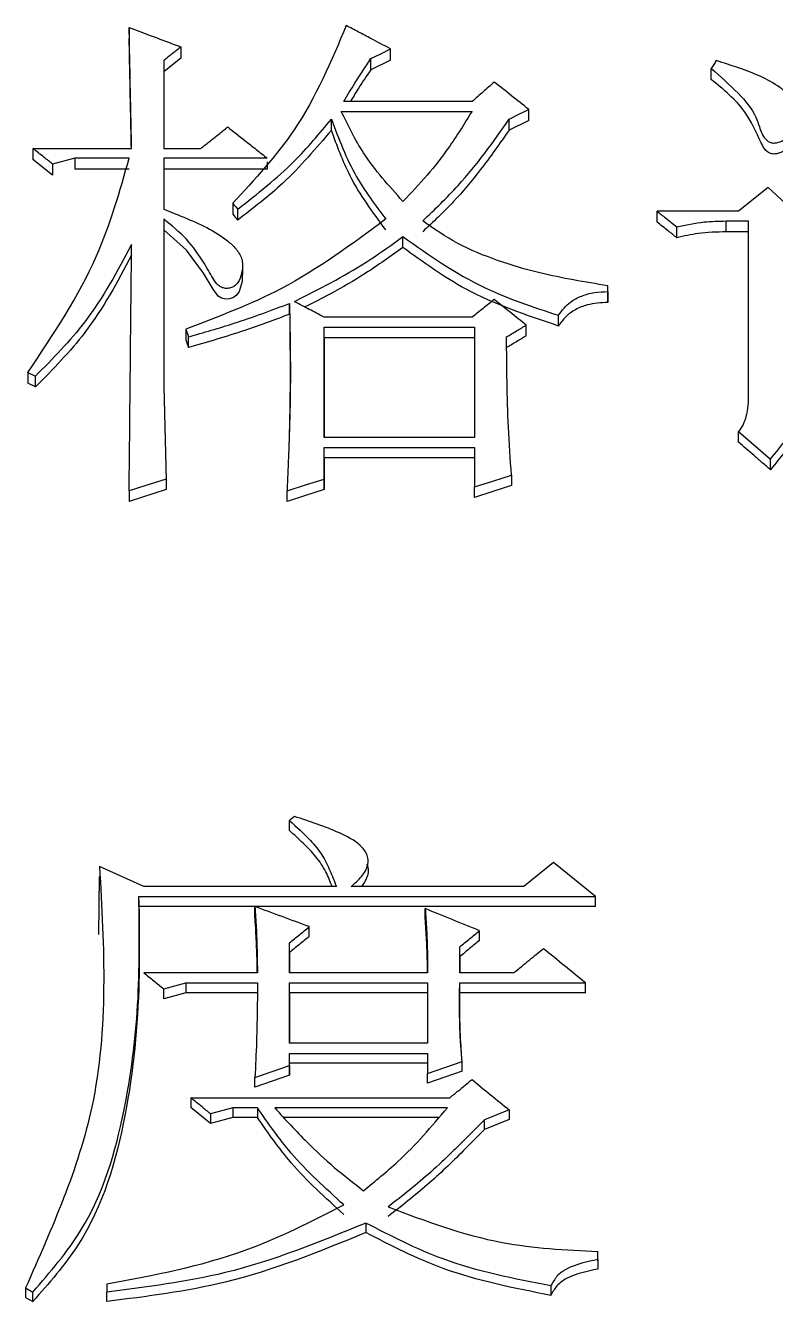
# Model space of a CAD drawing. Header units: millimetres. Extents: x 2136 to 4572, y 748 to 2471.
# Drawn here: x 2817.37 to 2820.66, y 2246.24 to 2251.84 of the extents above; entities that cross this region are included whole.
import ezdxf

# ---------------------------------------------------------------- set-up
doc = ezdxf.new("R2010")
doc.units = ezdxf.units.MM

msp = doc.modelspace()

# ---------------------------------------------------------------- linework, layer by layer
at = {"color": 7, "linetype": 'Continuous', "lineweight": 25}
for p, q in [((2817.8275, 2251.829), (2817.8275, 2251.7802)), ((2818.0546, 2251.7436), (2818.0546, 2251.6949)), ((2818.9741, 2251.6863), (2818.9741, 2251.735)), ((2818.0546, 2251.6949), (2817.9789, 2251.6351)), ((2817.9789, 2251.6837), (2817.9789, 2251.298)), ((2817.9789, 2251.6837), (2817.9789, 2251.6351)), ((2818.8876, 2251.6436), (2818.8876, 2251.6922)), ((2818.9741, 2251.6863), (2818.8876, 2251.6436)), ((2817.9789, 2251.6351), (2817.9789, 2251.298)), ((2820.3804, 2251.6009), (2820.3804, 2251.6495)), ((2819.3311, 2251.5039), (2818.7686, 2251.5039)), ((2818.7578, 2251.461), (2819.3311, 2251.461)), ((2819.5799, 2251.4212), (2819.5799, 2251.4696)), ((2818.7145, 2251.3785), (2818.7145, 2251.4268)), ((2819.4933, 2251.3784), (2819.4933, 2251.4267)), ((2819.5799, 2251.4212), (2819.4933, 2251.3784)), ((2817.4056, 2251.298), (2817.8383, 2251.298)), ((2817.4056, 2251.298), (2817.4056, 2251.2499)), ((2817.9789, 2251.298), (2818.1412, 2251.298)), ((2817.4921, 2251.1813), (2817.4056, 2251.2499)), ((2817.5895, 2251.2551), (2817.4921, 2251.2293)), ((2817.4921, 2251.2293), (2817.4921, 2251.1813)), ((2817.8274, 2251.2551), (2817.5895, 2251.2551)), ((2817.5895, 2251.2551), (2817.5895, 2251.207)), ((2818.4332, 2251.2551), (2817.9789, 2251.2551)), ((2817.9789, 2251.2551), (2817.9789, 2251.0317)), ((2817.9789, 2251.2551), (2817.9789, 2251.207)), ((2818.4332, 2251.2391), (2818.4332, 2251.207)), ((2817.8274, 2251.207), (2817.5895, 2251.207)), ((2817.9789, 2251.207), (2817.9789, 2251.03)), ((2818.4332, 2251.207), (2817.9789, 2251.207)), ((2820.6292, 2251.1262), (2820.4994, 2251.023)), ((2820.7806, 2250.9886), (2820.6292, 2251.1262)), ((2818.2817, 2251.0575), (2818.2817, 2251.0097)), ((2817.9789, 2250.9887), (2817.9789, 2250.941)), ((2817.9789, 2250.9886), (2817.9789, 2250.281)), ((2818.3034, 2250.9839), (2818.3034, 2251.0316)), ((2820.4994, 2251.023), (2820.1424, 2251.023)), ((2820.1424, 2250.9753), (2820.1424, 2251.023)), ((2817.9789, 2250.9409), (2817.9789, 2250.281)), ((2820.2289, 2250.9065), (2820.2289, 2250.9542)), ((2820.4453, 2250.98), (2820.5426, 2250.98)), ((2820.4453, 2250.9323), (2820.4453, 2250.98)), ((2820.5426, 2250.9323), (2820.4453, 2250.9323)), ((2820.5426, 2250.98), (2820.5426, 2250.2118)), ((2818.3254, 2250.7429), (2818.3254, 2250.7906)), ((2819.926, 2250.6698), (2819.926, 2250.6957)), ((2819.926, 2250.6484), (2819.926, 2250.6957)), ((2819.926, 2250.6698), (2819.926, 2250.6225)), ((2818.5306, 2250.5708), (2818.5306, 2250.6181)), ((2819.3311, 2250.5576), (2818.6821, 2250.5576)), ((2819.7097, 2250.5191), (2819.7097, 2250.5663)), ((2818.0763, 2250.5059), (2818.0871, 2250.4712)), ((2818.0763, 2250.5059), (2818.0763, 2250.4588)), ((2818.6821, 2250.5144), (2819.3419, 2250.5144)), ((2818.6821, 2250.0298), (2818.6821, 2250.5144)), ((2818.6821, 2250.4674), (2818.6821, 2250.5144)), ((2819.3419, 2250.5144), (2819.3419, 2250.0298)), ((2819.5691, 2250.476), (2819.5691, 2250.5231)), ((2818.0871, 2250.4242), (2818.0871, 2250.4712)), ((2818.6821, 2250.4674), (2818.6821, 2250.0298)), ((2819.3419, 2250.4674), (2818.6821, 2250.4674)), ((2817.3839, 2250.3157), (2817.4164, 2250.2984)), ((2817.3839, 2250.3157), (2817.3839, 2250.2688)), ((2817.4164, 2250.2515), (2817.3839, 2250.2688)), ((2817.4164, 2250.2515), (2817.4164, 2250.2984)), ((2820.4994, 2250.0558), (2820.64, 2249.9344)), ((2819.3419, 2250.0298), (2818.6821, 2250.0298)), ((2818.6821, 2249.9865), (2819.3419, 2249.9865)), ((2818.6821, 2249.8476), (2818.6821, 2249.9865)), ((2818.6821, 2249.9401), (2818.6821, 2249.9865)), ((2819.3419, 2249.9865), (2819.3419, 2249.8129)), ((2818.6821, 2249.9401), (2818.6821, 2249.8014)), ((2819.3419, 2249.9401), (2818.6821, 2249.9401)), ((2820.64, 2249.8881), (2820.64, 2249.9344)), ((2817.9898, 2249.8476), (2817.9898, 2249.8014)), ((2818.6821, 2249.8014), (2818.6821, 2249.8476)), ((2819.3419, 2249.7667), (2819.3419, 2249.8129)), ((2819.5042, 2249.865), (2819.5042, 2249.8187)), ((2817.9898, 2249.8014), (2817.8275, 2249.7494)), ((2817.8275, 2249.7955), (2817.8275, 2249.7494)), ((2818.5198, 2249.7494), (2818.5198, 2249.7955)), ((2818.5523, 2248.367), (2818.5306, 2248.3494)), ((2818.5306, 2248.3051), (2818.5306, 2248.3494)), ((2818.8695, 2248.2012), (2818.8695, 2248.2016)), ((2817.8924, 2248.0594), (2817.6977, 2248.1474)), ((2819.6881, 2248.1649), (2819.5583, 2248.0594)), ((2819.872, 2248.0154), (2819.6881, 2248.1649)), ((2817.6952, 2247.8486), (2817.6977, 2248.1033)), ((2818.7362, 2248.0594), (2817.8924, 2248.0594)), ((2819.5583, 2248.0594), (2818.8011, 2248.0594)), ((2817.8707, 2248.0154), (2819.872, 2248.0154)), ((2817.8707, 2247.9716), (2817.8707, 2248.0154)), ((2819.872, 2247.9716), (2817.8707, 2247.9716)), ((2818.3792, 2247.9276), (2818.3792, 2247.9714)), ((2819.1256, 2247.9188), (2819.1256, 2247.9626)), ((2819.872, 2247.9716), (2819.872, 2248.0154)), ((2817.8725, 2247.8138), (2817.8725, 2247.8578)), ((2818.6172, 2247.8397), (2818.6172, 2247.8834)), ((2819.3636, 2247.8221), (2819.3636, 2247.8657)), ((2818.5306, 2247.6806), (2818.5306, 2247.8129)), ((2818.5306, 2247.7693), (2818.5306, 2247.8129)), ((2819.277, 2247.6806), (2819.277, 2247.7953)), ((2819.277, 2247.7517), (2819.277, 2247.7953)), ((2818.5306, 2247.7693), (2818.5306, 2247.6806)), ((2819.277, 2247.7517), (2819.277, 2247.6806)), ((2818.39, 2247.6806), (2817.8924, 2247.6806)), ((2818.0763, 2247.6365), (2818.39, 2247.6365)), ((2818.0763, 2247.6365), (2818.0763, 2247.5932)), ((2819.1364, 2247.6806), (2818.5306, 2247.6806)), ((2818.5306, 2247.6365), (2819.1364, 2247.6365)), ((2818.5306, 2247.3716), (2818.5306, 2247.6365)), ((2818.5306, 2247.5932), (2818.5306, 2247.6365)), ((2819.1364, 2247.6365), (2819.1364, 2247.3716)), ((2819.515, 2247.6806), (2819.277, 2247.6806)), ((2819.277, 2247.6365), (2819.8287, 2247.6365)), ((2817.979, 2247.5667), (2817.979, 2247.61)), ((2818.0763, 2247.5932), (2817.979, 2247.5667)), ((2818.39, 2247.5932), (2818.0763, 2247.5932)), ((2818.5306, 2247.5932), (2818.5306, 2247.3716)), ((2819.1364, 2247.5932), (2818.5306, 2247.5932)), ((2819.8287, 2247.5932), (2819.2771, 2247.5932)), ((2819.1364, 2247.3716), (2818.5306, 2247.3716)), ((2818.5306, 2247.3274), (2819.1364, 2247.3274)), ((2818.5306, 2247.2743), (2818.5306, 2247.3274)), ((2818.5306, 2247.2844), (2818.5306, 2247.3274)), ((2819.1364, 2247.3274), (2819.1364, 2247.2389)), ((2819.2879, 2247.2491), (2819.2879, 2247.292)), ((2818.5306, 2247.2314), (2818.5306, 2247.2844)), ((2819.1364, 2247.2844), (2818.5306, 2247.2844)), ((2818.5306, 2247.2743), (2818.5306, 2247.2314)), ((2819.1364, 2247.1961), (2819.1364, 2247.2389)), ((2818.3792, 2247.1784), (2818.3792, 2247.2212)), ((2818.098, 2247.1327), (2819.2338, 2247.1327)), ((2818.098, 2247.1327), (2818.098, 2247.09)), ((2818.1845, 2247.0193), (2818.098, 2247.09)), ((2818.2819, 2247.0884), (2818.1845, 2247.0619)), ((2818.3901, 2247.0884), (2818.2819, 2247.0884)), ((2818.2819, 2247.0884), (2818.2819, 2247.0458)), ((2818.3901, 2247.0884), (2818.3901, 2247.0458)), ((2819.223, 2247.0884), (2818.4657, 2247.0884)), ((2819.4934, 2247.0796), (2819.3852, 2247.0353)), ((2819.4934, 2247.0796), (2819.4934, 2247.037)), ((2818.1845, 2247.0619), (2818.1845, 2247.0193)), ((2818.2819, 2247.0458), (2818.1845, 2247.0193)), ((2818.3901, 2247.0458), (2818.2819, 2247.0458)), ((2819.1863, 2247.0458), (2818.5059, 2247.0458)), ((2819.4934, 2247.037), (2819.3852, 2246.9927)), ((2819.3852, 2246.9927), (2819.3852, 2247.0353)), ((2818.866, 2246.5828), (2818.866, 2246.5408)), ((2819.8828, 2246.4227), (2819.8828, 2246.4583)), ((2819.8828, 2246.4165), (2819.8828, 2246.4583)), ((2819.8828, 2246.4227), (2819.8828, 2246.3809)), ((2817.3732, 2246.2981), (2817.4057, 2246.2803)), ((2817.3732, 2246.2981), (2817.3732, 2246.2565)), ((2817.7302, 2246.316), (2817.7302, 2246.2803)), ((2819.6773, 2246.307), (2819.6773, 2246.2654)), ((2817.3732, 2246.2565), (2817.4057, 2246.2387)), ((2817.4057, 2246.2387), (2817.4057, 2246.2803)), ((2817.7302, 2246.2388), (2817.7302, 2246.2803))]:
    msp.add_line(p, q, dxfattribs=at)
at = {"color": 7, "linetype": 'Continuous', "lineweight": 25, "flags": 128}
for points in [[(2818.8876, 2251.6922), (2818.9308, 2251.7136), (2818.9741, 2251.735)], [(2819.4933, 2251.4267), (2819.5366, 2251.4481), (2819.5799, 2251.4696)], [(2818.2817, 2251.0575), (2818.2872, 2251.051), (2818.2953, 2251.0413), (2818.3034, 2251.0316)], [(2818.2818, 2251.0097), (2818.2873, 2251.0032), (2818.2928, 2250.9966), (2818.3034, 2250.9839)], [(2818.3235, 2250.7429), (2818.3229, 2250.7142), (2818.3094, 2250.6712), (2818.2983, 2250.6549), (2818.2848, 2250.644), (2818.2678, 2250.6379), (2818.2498, 2250.637), (2818.2319, 2250.6417), (2818.2185, 2250.6507), (2818.196, 2250.6803), (2818.1533, 2250.7512), (2818.0783, 2250.852), (2817.979, 2250.941), (2817.979, 2250.941)], [(2819.0282, 2250.8636), (2819.0282, 2250.8761), (2819.0282, 2250.8886), (2819.0282, 2250.9112)], [(2820.4994, 2250.0093), (2820.4994, 2250.0211), (2820.4994, 2250.0328), (2820.4994, 2250.0558)], [(2817.9898, 2249.8476), (2817.9427, 2249.8325), (2817.8957, 2249.8174), (2817.8275, 2249.7955)], [(2818.5198, 2249.7955), (2818.6009, 2249.8216), (2818.6821, 2249.8476)], [(2819.3419, 2249.8129), (2819.423, 2249.8389), (2819.5042, 2249.865)], [(2819.5042, 2249.8187), (2819.423, 2249.7927), (2819.3419, 2249.7667)], [(2818.6821, 2249.8014), (2818.6009, 2249.7754), (2818.5198, 2249.7494)], [(2817.979, 2247.61), (2818.0276, 2247.6233), (2818.0763, 2247.6365)], [(2819.8287, 2247.5932), (2819.8287, 2247.6148), (2819.8287, 2247.6365)], [(2819.1364, 2247.2389), (2819.2121, 2247.2655), (2819.2879, 2247.292)], [(2818.3792, 2247.2212), (2818.4549, 2247.2478), (2818.5306, 2247.2743)], [(2819.2879, 2247.2491), (2819.2121, 2247.2226), (2819.1364, 2247.1961)], [(2818.5306, 2247.2314), (2818.4549, 2247.2049), (2818.3792, 2247.1784)]]:
    msp.add_lwpolyline(points, dxfattribs=at)
at = {"color": 7, "linetype": 'Continuous', "lineweight": 25}
for points, knots in [([(2817.8383, 2251.298), (2817.837, 2251.3628), (2817.8345, 2251.4838), (2817.8309, 2251.6608), (2817.8286, 2251.773), (2817.8275, 2251.829)], [0, 0, 0, 0, 0.365313, 0.682655, 1, 1, 1, 1]), ([(2817.8275, 2251.829), (2817.8584, 2251.8174), (2817.9117, 2251.7974), (2817.9874, 2251.7689), (2818.0322, 2251.752), (2818.0546, 2251.7436)], [0, 0, 0, 0, 0.4083, 0.70415, 1, 1, 1, 1]), ([(2818.7794, 2251.8376), (2818.7134, 2251.6802), (2818.5947, 2251.3971), (2818.378, 2251.162), (2818.2817, 2251.0575)], [0, 0, 0, 0, 0.555743, 1, 1, 1, 1]), ([(2818.9741, 2251.735), (2818.9453, 2251.7502), (2818.8984, 2251.7749), (2818.8335, 2251.8091), (2818.7974, 2251.8281), (2818.7794, 2251.8376)], [0, 0, 0, 0, 0.4440621, 0.722031, 1, 1, 1, 1]), ([(2817.8373, 2251.298), (2817.8363, 2251.3468), (2817.8342, 2251.4516), (2817.8309, 2251.6124), (2817.8286, 2251.7243), (2817.8275, 2251.7802)], [0, 0, 0, 0, 0.302613, 0.651305, 1, 1, 1, 1]), ([(2818.0546, 2251.7436), (2818.042, 2251.7336), (2818.0168, 2251.7136), (2817.9915, 2251.6937), (2817.9789, 2251.6837)], [0, 0, 0, 0, 0.500001, 1, 1, 1, 1]), ([(2818.7686, 2251.5039), (2818.7845, 2251.531), (2818.8112, 2251.5765), (2818.8518, 2251.6389), (2818.8756, 2251.6745), (2818.8876, 2251.6922)], [0, 0, 0, 0, 0.425102, 0.712508, 1, 1, 1, 1]), ([(2820.3804, 2251.6495), (2820.4202, 2251.614), (2820.4932, 2251.5489), (2820.5731, 2251.458), (2820.5916, 2251.3879), (2820.6068, 2251.3529), (2820.6213, 2251.3349), (2820.6362, 2251.3249), (2820.6516, 2251.3211), (2820.6726, 2251.3234), (2820.7016, 2251.3351), (2820.7336, 2251.3588), (2820.7567, 2251.3943), (2820.7694, 2251.4308), (2820.7646, 2251.471), (2820.7369, 2251.5185), (2820.6557, 2251.5931), (2820.5318, 2251.6425), (2820.4347, 2251.6733), (2820.402, 2251.6837)], [0, 0, 0, 0, 0.149443, 0.274042, 0.333076, 0.362754, 0.385188, 0.398021, 0.410985, 0.42602, 0.45239, 0.493257, 0.533496, 0.57286, 0.60517, 0.651682, 0.729284, 0.908686, 1, 1, 1, 1]), ([(2820.402, 2251.6837), (2820.3984, 2251.678), (2820.3912, 2251.6666), (2820.384, 2251.6552), (2820.3804, 2251.6495)], [0, 0, 0, 0, 0.5, 1, 1, 1, 1]), ([(2818.8876, 2251.6436), (2818.8697, 2251.6174), (2818.8398, 2251.5735), (2818.8109, 2251.5264), (2818.7987, 2251.506), (2818.7974, 2251.5039)], [0, 0, 0, 0, 0.570111, 0.95488, 1, 1, 1, 1]), ([(2819.4284, 2251.5895), (2819.4122, 2251.5752), (2819.3798, 2251.5467), (2819.3473, 2251.5181), (2819.3311, 2251.5039)], [0, 0, 0, 0, 0.499999, 1, 1, 1, 1]), ([(2819.5799, 2251.4696), (2819.5546, 2251.4896), (2819.5042, 2251.5296), (2819.4537, 2251.5695), (2819.4284, 2251.5895)], [0, 0, 0, 0, 0.499999, 1, 1, 1, 1]), ([(2820.7645, 2251.4118), (2820.7659, 2251.4012), (2820.7691, 2251.3764), (2820.7527, 2251.3379), (2820.7244, 2251.3012), (2820.6904, 2251.2811), (2820.6631, 2251.2737), (2820.6454, 2251.2734), (2820.6289, 2251.2806), (2820.6116, 2251.2969), (2820.5811, 2251.3595), (2820.5302, 2251.478), (2820.434, 2251.5569), (2820.3804, 2251.6009)], [0, 0, 0, 0, 0.052453, 0.123771, 0.19881, 0.271367, 0.297266, 0.323434, 0.346422, 0.375988, 0.432132, 0.683487, 1, 1, 1, 1]), ([(2819.0282, 2251.0661), (2818.9664, 2251.1347), (2818.8566, 2251.2564), (2818.7878, 2251.3988), (2818.7578, 2251.461)], [0, 0, 0, 0, 0.563444, 1, 1, 1, 1]), ([(2819.3311, 2251.461), (2819.2978, 2251.4072), (2819.2379, 2251.3106), (2819.1358, 2251.1787), (2819.0642, 2251.1037), (2819.0282, 2251.0661)], [0, 0, 0, 0, 0.385333, 0.691671, 1, 1, 1, 1]), ([(2818.1412, 2251.298), (2818.1537, 2251.3079), (2818.1797, 2251.3286), (2818.2194, 2251.3601), (2818.2466, 2251.3816), (2818.2602, 2251.3924)], [0, 0, 0, 0, 0.314654, 0.657326, 1, 1, 1, 1]), ([(2818.2602, 2251.3924), (2818.2851, 2251.3726), (2818.3265, 2251.3398), (2818.3842, 2251.2941), (2818.4169, 2251.2681), (2818.4332, 2251.2551)], [0, 0, 0, 0, 0.432645, 0.716322, 1, 1, 1, 1]), ([(2818.3034, 2251.0316), (2818.3895, 2251.099), (2818.5421, 2251.2185), (2818.6621, 2251.3634), (2818.7145, 2251.4267)], [0, 0, 0, 0, 0.56336, 1, 1, 1, 1]), ([(2818.7145, 2251.3784), (2818.6469, 2251.2983), (2818.5253, 2251.1544), (2818.3716, 2251.0363), (2818.3034, 2250.9839)], [0, 0, 0, 0, 0.55642, 1, 1, 1, 1]), ([(2818.7145, 2251.4267), (2818.7468, 2251.3404), (2818.8047, 2251.1854), (2818.9071, 2251.0491), (2818.9525, 2250.9887)], [0, 0, 0, 0, 0.556662, 1, 1, 1, 1]), ([(2818.9525, 2250.941), (2818.8957, 2251.0183), (2818.7949, 2251.1555), (2818.739, 2251.3106), (2818.7145, 2251.3784)], [0, 0, 0, 0, 0.56299, 1, 1, 1, 1]), ([(2819.1148, 2250.9801), (2819.1679, 2251.031), (2819.2659, 2251.125), (2819.3893, 2251.2767), (2819.4586, 2251.3766), (2819.4933, 2251.4267)], [0, 0, 0, 0, 0.370244, 0.684379, 1, 1, 1, 1]), ([(2819.4933, 2251.3784), (2819.4523, 2251.3199), (2819.3766, 2251.2117), (2819.2513, 2251.0613), (2819.1604, 2250.9755), (2819.1148, 2250.9324)], [0, 0, 0, 0, 0.37028, 0.6840012, 1, 1, 1, 1]), ([(2817.4921, 2251.2293), (2817.4798, 2251.2391), (2817.4592, 2251.2555), (2817.4303, 2251.2784), (2817.4139, 2251.2915), (2817.4056, 2251.298)], [0, 0, 0, 0, 0.428361, 0.714181, 1, 1, 1, 1]), ([(2817.3839, 2250.3157), (2817.4953, 2250.4824), (2817.6933, 2250.7786), (2817.7866, 2251.1101), (2817.8274, 2251.2551)], [0, 0, 0, 0, 0.562636, 1, 1, 1, 1]), ([(2817.9789, 2251.0317), (2818.0126, 2251.0183), (2818.114, 2250.9781), (2818.2319, 2250.9232), (2818.3049, 2250.8494), (2818.3277, 2250.8062), (2818.3241, 2250.7604), (2818.3147, 2250.7258), (2818.2998, 2250.7024), (2818.2853, 2250.6905), (2818.268, 2250.6844), (2818.2495, 2250.6834), (2818.2319, 2250.6879), (2818.2117, 2250.702), (2818.1876, 2250.7409), (2818.1476, 2250.8108), (2818.0821, 2250.9042), (2818.0137, 2250.9602), (2817.979, 2250.9887)], [0, 0, 0, 0, 0.104454, 0.314535, 0.36541, 0.416687, 0.46169, 0.509284, 0.529555, 0.546771, 0.564035, 0.580952, 0.598427, 0.614259, 0.652193, 0.737824, 0.866635, 1, 1, 1, 1]), ([(2818.9525, 2250.9887), (2818.8048, 2250.8786), (2818.5387, 2250.6803), (2818.2186, 2250.5596), (2818.0763, 2250.5059)], [0, 0, 0, 0, 0.555385, 1, 1, 1, 1]), ([(2820.1424, 2251.023), (2820.1547, 2251.0132), (2820.1753, 2250.9968), (2820.2042, 2250.9739), (2820.2207, 2250.9608), (2820.2289, 2250.9542)], [0, 0, 0, 0, 0.42835, 0.71417, 1, 1, 1, 1]), ([(2819.926, 2250.6957), (2819.8262, 2250.7121), (2819.6621, 2250.7389), (2819.4427, 2250.804), (2819.2657, 2250.8753), (2819.1648, 2250.9454), (2819.1148, 2250.9801)], [0, 0, 0, 0, 0.3440816, 0.5653831, 0.7845838, 1, 1, 1, 1]), ([(2820.2289, 2250.9065), (2820.2164, 2250.9165), (2820.1958, 2250.9329), (2820.1669, 2250.9558), (2820.1506, 2250.9688), (2820.1424, 2250.9753)], [0, 0, 0, 0, 0.4328885, 0.7164434, 1, 1, 1, 1]), ([(2820.2289, 2250.9542), (2820.2687, 2250.9628), (2820.3398, 2250.9781), (2820.413, 2250.9794), (2820.4453, 2250.98)], [0, 0, 0, 0, 0.558839, 1, 1, 1, 1]), ([(2820.4453, 2250.9323), (2820.4042, 2250.9313), (2820.331, 2250.9295), (2820.26, 2250.9135), (2820.2289, 2250.9065)], [0, 0, 0, 0, 0.561089, 1, 1, 1, 1]), ([(2817.8382, 2250.8767), (2817.7762, 2250.7603), (2817.6647, 2250.5509), (2817.4927, 2250.376), (2817.4164, 2250.2984)], [0, 0, 0, 0, 0.556097, 1, 1, 1, 1]), ([(2817.8275, 2249.7955), (2817.8282, 2249.8637), (2817.8303, 2250.0786), (2817.8338, 2250.4394), (2817.8368, 2250.7309), (2817.8383, 2250.8767)], [0, 0, 0, 0, 0.188404, 0.594194, 1, 1, 1, 1]), ([(2818.5522, 2250.6267), (2818.6133, 2250.6572), (2818.7272, 2250.7142), (2818.8864, 2250.8093), (2818.9809, 2250.8771), (2819.0282, 2250.9112)], [0, 0, 0, 0, 0.365229, 0.681783, 1, 1, 1, 1]), ([(2819.0282, 2250.9112), (2819.1432, 2250.83), (2819.3503, 2250.6836), (2819.599, 2250.6024), (2819.7097, 2250.5663)], [0, 0, 0, 0, 0.554843, 1, 1, 1, 1]), ([(2817.8382, 2250.8292), (2817.7762, 2250.7129), (2817.6647, 2250.5037), (2817.4927, 2250.3291), (2817.4164, 2250.2515)], [0, 0, 0, 0, 0.556042, 1, 1, 1, 1]), ([(2819.0282, 2250.8636), (2818.9738, 2250.8246), (2818.8721, 2250.7519), (2818.7261, 2250.6672), (2818.6354, 2250.6216), (2818.5975, 2250.6026)], [0, 0, 0, 0, 0.401974, 0.750243, 1, 1, 1, 1]), ([(2819.7097, 2250.5191), (2819.5695, 2250.5664), (2819.3212, 2250.6499), (2819.1171, 2250.7988), (2819.0282, 2250.8636)], [0, 0, 0, 0, 0.564881, 1, 1, 1, 1]), ([(2819.7097, 2250.5663), (2819.7259, 2250.5872), (2819.753, 2250.6221), (2819.8114, 2250.6527), (2819.8674, 2250.6678), (2819.9064, 2250.6692), (2819.926, 2250.6698)], [0, 0, 0, 0, 0.328373, 0.548346, 0.773134, 1, 1, 1, 1]), ([(2818.0871, 2250.4712), (2818.1543, 2250.4905), (2818.263, 2250.5217), (2818.4102, 2250.5725), (2818.4905, 2250.6029), (2818.5306, 2250.6181)], [0, 0, 0, 0, 0.447142, 0.723428, 1, 1, 1, 1]), ([(2818.5306, 2250.6181), (2818.5307, 2250.6143), (2818.5308, 2250.6087), (2818.5309, 2250.6012), (2818.531, 2250.5956), (2818.5311, 2250.59), (2818.5313, 2250.5844), (2818.5314, 2250.5769), (2818.5315, 2250.5695), (2818.5317, 2250.562), (2818.5318, 2250.5564), (2818.5319, 2250.5508), (2818.532, 2250.5451), (2818.5321, 2250.5377), (2818.5322, 2250.5302), (2818.5324, 2250.5227), (2818.5325, 2250.5171), (2818.5326, 2250.5115), (2818.5327, 2250.5059), (2818.5328, 2250.5003), (2818.5328, 2250.4946), (2818.533, 2250.4872), (2818.5331, 2250.4797), (2818.5332, 2250.4722), (2818.5333, 2250.4647), (2818.5334, 2250.4553), (2818.5336, 2250.4441), (2818.5337, 2250.4329), (2818.5338, 2250.4217), (2818.534, 2250.4067), (2818.5341, 2250.3917), (2818.5343, 2250.3767), (2818.5343, 2250.3655), (2818.5344, 2250.3542), (2818.5344, 2250.343), (2818.5345, 2250.3318), (2818.5345, 2250.3168), (2818.5345, 2250.3018), (2818.5344, 2250.2868), (2818.5344, 2250.2756), (2818.5343, 2250.2643), (2818.5342, 2250.2531), (2818.5341, 2250.2418), (2818.5339, 2250.2268), (2818.5337, 2250.2118), (2818.5335, 2250.1968), (2818.5333, 2250.1856), (2818.5331, 2250.1743), (2818.5329, 2250.1631), (2818.5326, 2250.1518), (2818.5323, 2250.1368), (2818.5319, 2250.1218), (2818.5315, 2250.1068), (2818.5312, 2250.0955), (2818.5309, 2250.0843), (2818.5305, 2250.073), (2818.5302, 2250.0617), (2818.5297, 2250.0467), (2818.5292, 2250.0317), (2818.5287, 2250.0167), (2818.5283, 2250.0054), (2818.5279, 2249.9942), (2818.5275, 2249.9829), (2818.5271, 2249.9716), (2818.5266, 2249.9604), (2818.526, 2249.9454), (2818.5255, 2249.9303), (2818.5248, 2249.9153), (2818.5244, 2249.904), (2818.5239, 2249.8928), (2818.5235, 2249.8815), (2818.5228, 2249.8665), (2818.5222, 2249.8514), (2818.5216, 2249.8364), (2818.5211, 2249.8251), (2818.5205, 2249.8115), (2818.5201, 2249.8016), (2818.5198, 2249.7955)], [0, 0, 0, 0, 0.0136751, 0.0205126, 0.0273502, 0.0341877, 0.0410253, 0.0478628, 0.0615379, 0.0683754, 0.075213, 0.0820505, 0.0888881, 0.0957256, 0.1094007, 0.1162382, 0.1230758, 0.1299133, 0.1367509, 0.1435884, 0.150426, 0.1572635, 0.1709386, 0.1777761, 0.1846137, 0.1982888, 0.2119638, 0.2256389, 0.239314, 0.2529891, 0.2803393, 0.2940144, 0.3076894, 0.3213645, 0.3350396, 0.3487147, 0.3623898, 0.38974, 0.4034151, 0.4170902, 0.4307653, 0.4444403, 0.4581154, 0.4717905, 0.4991407, 0.5128158, 0.5264909, 0.540166, 0.5538411, 0.5675162, 0.5811912, 0.6085414, 0.6222165, 0.6358916, 0.6495667, 0.6632418, 0.6769169, 0.6905919, 0.7179421, 0.7316172, 0.7452923, 0.7589674, 0.7726425, 0.7863176, 0.7999926, 0.8136677, 0.8410179, 0.854693, 0.8683681, 0.8820432, 0.8957182, 0.9093933, 0.9367435, 0.9504186, 0.9640937, 0.9777687, 1, 1, 1, 1]), ([(2818.6821, 2250.5576), (2818.6604, 2250.5691), (2818.6172, 2250.5922), (2818.5739, 2250.6152), (2818.5522, 2250.6267)], [0, 0, 0, 0, 0.499999, 1, 1, 1, 1]), ([(2819.4284, 2250.6353), (2819.4122, 2250.6224), (2819.3798, 2250.5965), (2819.3473, 2250.5706), (2819.3311, 2250.5576)], [0, 0, 0, 0, 0.499998, 1, 1, 1, 1]), ([(2819.5691, 2250.5231), (2819.5456, 2250.5418), (2819.4988, 2250.5792), (2819.4519, 2250.6166), (2819.4284, 2250.6353)], [0, 0, 0, 0, 0.499999, 1, 1, 1, 1]), ([(2819.926, 2250.6225), (2819.8957, 2250.6208), (2819.8461, 2250.6179), (2819.7833, 2250.5926), (2819.7394, 2250.5605), (2819.7195, 2250.5328), (2819.7097, 2250.5191)], [0, 0, 0, 0, 0.348919, 0.571355, 0.788309, 1, 1, 1, 1]), ([(2819.926, 2250.6225), (2819.926, 2250.6255), (2819.926, 2250.6303), (2819.926, 2250.637), (2819.926, 2250.6427), (2819.926, 2250.6465), (2819.926, 2250.6484)], [0, 0, 0, 0, 0.34, 0.56, 0.78, 1, 1, 1, 1]), ([(2818.5306, 2250.5708), (2818.4657, 2250.5462), (2818.3607, 2250.5063), (2818.2114, 2250.4605), (2818.1286, 2250.4363), (2818.0871, 2250.4242)], [0, 0, 0, 0, 0.447314, 0.723589, 1, 1, 1, 1]), ([(2818.5314, 2250.5267), (2818.5315, 2250.52), (2818.5324, 2250.4633), (2818.5341, 2250.289), (2818.5318, 2250.1357), (2818.5296, 2250.0513), (2818.5284, 2250.0106), (2818.5276, 2249.987), (2818.5274, 2249.9812), (2818.5273, 2249.9782)], [0, 0, 0, 0, 0.058237, 0.493643, 0.756064, 0.862488, 0.925116, 0.960703, 1, 1, 1, 1]), ([(2819.4825, 2250.4713), (2819.497, 2250.4799), (2819.5258, 2250.4972), (2819.5547, 2250.5144), (2819.5691, 2250.5231)], [0, 0, 0, 0, 0.499999, 1, 1, 1, 1]), ([(2819.5691, 2250.476), (2819.5547, 2250.4674), (2819.5258, 2250.4501), (2819.497, 2250.4328), (2819.4825, 2250.4242)], [0, 0, 0, 0, 0.499998, 1, 1, 1, 1]), ([(2819.5042, 2249.865), (2819.4991, 2249.9352), (2819.4893, 2250.0714), (2819.484, 2250.2736), (2819.483, 2250.4054), (2819.4825, 2250.4713)], [0, 0, 0, 0, 0.347124, 0.673492, 1, 1, 1, 1]), ([(2820.64, 2249.9344), (2820.664, 2249.965), (2820.7391, 2250.0604), (2820.8872, 2250.2056), (2821.0036, 2250.3251), (2821.0619, 2250.3848)], [0, 0, 0, 0, 0.190523, 0.595111, 1, 1, 1, 1]), ([(2821.0619, 2250.3379), (2821.0062, 2250.2823), (2820.9279, 2250.2042), (2820.8395, 2250.1139), (2820.8035, 2250.0767), (2820.787, 2250.0595), (2820.7788, 2250.0509), (2820.7679, 2250.0393), (2820.757, 2250.0277), (2820.7382, 2250.0072), (2820.6989, 2249.9625), (2820.6645, 2249.9191), (2820.64, 2249.8881)], [0, 0, 0, 0, 0.381229, 0.535671, 0.612893, 0.632198, 0.651503, 0.670808, 0.709419, 0.728724, 0.805952, 1, 1, 1, 1]), ([(2817.9789, 2250.281), (2817.979, 2250.278), (2817.9792, 2250.272), (2817.9794, 2250.263), (2817.9796, 2250.2555), (2817.9798, 2250.248), (2817.9799, 2250.242), (2817.9801, 2250.236), (2817.9802, 2250.23), (2817.9804, 2250.2225), (2817.9806, 2250.215), (2817.9808, 2250.2075), (2817.9809, 2250.2015), (2817.9811, 2250.194), (2817.9813, 2250.1865), (2817.9815, 2250.1775), (2817.9818, 2250.1684), (2817.9819, 2250.1609), (2817.9821, 2250.1534), (2817.9823, 2250.1459), (2817.9826, 2250.1339), (2817.9829, 2250.1234), (2817.9831, 2250.1129), (2817.9833, 2250.1054), (2817.9836, 2250.0933), (2817.9839, 2250.0813), (2817.9842, 2250.0693), (2817.9845, 2250.0603), (2817.9846, 2250.0528), (2817.9848, 2250.0453), (2817.985, 2250.0377), (2817.9853, 2250.0257), (2817.9856, 2250.0152), (2817.9858, 2250.0047), (2817.986, 2249.9987), (2817.9862, 2249.9911), (2817.9863, 2249.9851), (2817.9865, 2249.9776), (2817.9867, 2249.9716), (2817.9869, 2249.9641), (2817.987, 2249.9581), (2817.9872, 2249.9505), (2817.9873, 2249.9445), (2817.9875, 2249.937), (2817.9877, 2249.931), (2817.9879, 2249.9235), (2817.988, 2249.9174), (2817.9882, 2249.9099), (2817.9884, 2249.9039), (2817.9885, 2249.8964), (2817.9887, 2249.8904), (2817.9889, 2249.8828), (2817.989, 2249.8768), (2817.9892, 2249.8693), (2817.9894, 2249.8633), (2817.9896, 2249.8555), (2817.9897, 2249.8508), (2817.9898, 2249.8476)], [0, 0, 0, 0, 0.020805, 0.04161, 0.062415, 0.072817, 0.093622, 0.104024, 0.114427, 0.135232, 0.156036, 0.166439, 0.187244, 0.197646, 0.218451, 0.239256, 0.260061, 0.280866, 0.291268, 0.312073, 0.332878, 0.374488, 0.38489, 0.405695, 0.4265, 0.468109, 0.488914, 0.509719, 0.530524, 0.540926, 0.561731, 0.582536, 0.624146, 0.634548, 0.655353, 0.665756, 0.686561, 0.696963, 0.717768, 0.72817, 0.748975, 0.759378, 0.780182, 0.790585, 0.81139, 0.821792, 0.842597, 0.852999, 0.873804, 0.884207, 0.905012, 0.915414, 0.936219, 0.946621, 0.967426, 0.977829, 1, 1, 1, 1]), ([(2820.5426, 2250.2118), (2820.5421, 2250.1934), (2820.5411, 2250.1632), (2820.5328, 2250.1215), (2820.521, 2250.0868), (2820.5066, 2250.0662), (2820.4994, 2250.0558)], [0, 0, 0, 0, 0.337489, 0.556536, 0.776867, 1, 1, 1, 1]), ([(2820.64, 2249.8881), (2820.6279, 2249.8985), (2820.6038, 2249.9193), (2820.5569, 2249.9597), (2820.5221, 2249.9897), (2820.4994, 2250.0093)], [0, 0, 0, 0, 0.257321, 0.514642, 1, 1, 1, 1]), ([(2818.8011, 2248.0594), (2818.8169, 2248.0733), (2818.8481, 2248.1006), (2818.8783, 2248.1503), (2818.8741, 2248.2033), (2818.8295, 2248.2556), (2818.7198, 2248.3124), (2818.6189, 2248.3453), (2818.5523, 2248.367)], [0, 0, 0, 0, 0.119334, 0.235111, 0.326467, 0.420991, 0.617683, 1, 1, 1, 1]), ([(2818.5306, 2248.3494), (2818.562, 2248.3208), (2818.6133, 2248.274), (2818.6748, 2248.2009), (2818.7087, 2248.1308), (2818.727, 2248.0832), (2818.7362, 2248.0594)], [0, 0, 0, 0, 0.3455083, 0.5661755, 0.7836827, 1, 1, 1, 1]), ([(2818.7175, 2248.0594), (2818.709, 2248.0814), (2818.6914, 2248.1274), (2818.6482, 2248.1916), (2818.5914, 2248.2497), (2818.5509, 2248.2866), (2818.5306, 2248.3051)], [0, 0, 0, 0, 0.230715, 0.483743, 0.741016, 1, 1, 1, 1]), ([(2817.6977, 2248.1474), (2817.7175, 2247.7916), (2817.7531, 2247.1551), (2817.4895, 2246.5604), (2817.3732, 2246.2981)], [0, 0, 0, 0, 0.558854, 1, 1, 1, 1]), ([(2818.8694, 2248.1572), (2818.8695, 2248.157), (2818.875, 2248.1483), (2818.877, 2248.1279), (2818.8706, 2248.0936), (2818.8556, 2248.0726), (2818.8462, 2248.0594)], [0, 0, 0, 0, 0.004948, 0.290828, 0.556079, 1, 1, 1, 1]), ([(2817.4057, 2246.2803), (2817.4812, 2246.3678), (2817.6826, 2246.6009), (2817.8126, 2247.0484), (2817.8757, 2247.5423), (2817.8724, 2247.857), (2817.8707, 2248.0154)], [0, 0, 0, 0, 0.180534, 0.481185, 0.738841, 1, 1, 1, 1]), ([(2817.8707, 2247.9716), (2817.872, 2247.863), (2817.8754, 2247.5572), (2817.8285, 2247.0547), (2817.6841, 2246.5565), (2817.4758, 2246.3187), (2817.4057, 2246.2387)], [0, 0, 0, 0, 0.179534, 0.505448, 0.833516, 1, 1, 1, 1]), ([(2818.3792, 2247.9714), (2818.3812, 2247.9406), (2818.3853, 2247.8769), (2818.3886, 2247.7799), (2818.3895, 2247.7137), (2818.39, 2247.6806)], [0, 0, 0, 0, 0.317979, 0.65893, 1, 1, 1, 1]), ([(2818.6172, 2247.8834), (2818.5775, 2247.898), (2818.4982, 2247.9274), (2818.4189, 2247.9567), (2818.3792, 2247.9714)], [0, 0, 0, 0, 0.499999, 1, 1, 1, 1]), ([(2819.1256, 2247.9626), (2819.1279, 2247.9318), (2819.1325, 2247.8695), (2819.1354, 2247.7755), (2819.1361, 2247.7123), (2819.1364, 2247.6806)], [0, 0, 0, 0, 0.328217, 0.664033, 1, 1, 1, 1]), ([(2819.3636, 2247.8657), (2819.3239, 2247.8819), (2819.2446, 2247.9142), (2819.1653, 2247.9465), (2819.1256, 2247.9626)], [0, 0, 0, 0, 0.499999, 1, 1, 1, 1]), ([(2818.3893, 2247.6806), (2818.389, 2247.6973), (2818.3883, 2247.7469), (2818.3856, 2247.8293), (2818.3813, 2247.8948), (2818.3792, 2247.9276)], [0, 0, 0, 0, 0.202528, 0.601166, 1, 1, 1, 1]), ([(2819.1358, 2247.6806), (2819.1356, 2247.6971), (2819.135, 2247.745), (2819.1326, 2247.8245), (2819.1279, 2247.8874), (2819.1256, 2247.9188)], [0, 0, 0, 0, 0.2065, 0.603092, 1, 1, 1, 1]), ([(2818.5306, 2247.8129), (2818.5451, 2247.8246), (2818.5739, 2247.8481), (2818.6028, 2247.8716), (2818.6172, 2247.8834)], [0, 0, 0, 0, 0.500001, 1, 1, 1, 1]), ([(2819.277, 2247.7953), (2819.2915, 2247.807), (2819.3203, 2247.8305), (2819.3492, 2247.854), (2819.3636, 2247.8657)], [0, 0, 0, 0, 0.500001, 1, 1, 1, 1]), ([(2818.6172, 2247.8397), (2818.6028, 2247.828), (2818.5739, 2247.8045), (2818.5451, 2247.781), (2818.5306, 2247.7693)], [0, 0, 0, 0, 0.499998, 1, 1, 1, 1]), ([(2819.3636, 2247.8221), (2819.3492, 2247.8104), (2819.3203, 2247.7869), (2819.2915, 2247.7634), (2819.277, 2247.7517)], [0, 0, 0, 0, 0.499998, 1, 1, 1, 1]), ([(2819.6448, 2247.7864), (2819.6232, 2247.7688), (2819.5799, 2247.7336), (2819.5367, 2247.6983), (2819.515, 2247.6806)], [0, 0, 0, 0, 0.500001, 1, 1, 1, 1]), ([(2819.8287, 2247.6365), (2819.7981, 2247.6615), (2819.7368, 2247.7115), (2819.6755, 2247.7615), (2819.6448, 2247.7864)], [0, 0, 0, 0, 0.5, 1, 1, 1, 1]), ([(2817.8924, 2247.6806), (2817.9068, 2247.6689), (2817.9357, 2247.6453), (2817.9645, 2247.6218), (2817.979, 2247.61)], [0, 0, 0, 0, 0.499999, 1, 1, 1, 1]), ([(2818.39, 2247.6365), (2818.3899, 2247.6034), (2818.3895, 2247.5177), (2818.3867, 2247.3792), (2818.3817, 2247.2739), (2818.3792, 2247.2212)], [0, 0, 0, 0, 0.2395488, 0.6196988, 1, 1, 1, 1]), ([(2819.2879, 2247.292), (2819.2855, 2247.3172), (2819.2825, 2247.3487), (2819.2803, 2247.3834), (2819.2796, 2247.396), (2819.2792, 2247.4055), (2819.2787, 2247.4149), (2819.2784, 2247.4244), (2819.2779, 2247.437), (2819.2775, 2247.4496), (2819.2772, 2247.4623), (2819.277, 2247.4717), (2819.2769, 2247.4812), (2819.2767, 2247.4907), (2819.2766, 2247.5001), (2819.2765, 2247.5128), (2819.2764, 2247.5254), (2819.2764, 2247.538), (2819.2764, 2247.5475), (2819.2764, 2247.5569), (2819.2765, 2247.5664), (2819.2765, 2247.5759), (2819.2766, 2247.5853), (2819.2766, 2247.5932), (2819.2767, 2247.6011), (2819.2768, 2247.6074), (2819.2768, 2247.6137), (2819.2769, 2247.6185), (2819.2769, 2247.6232), (2819.277, 2247.6292), (2819.277, 2247.6337), (2819.277, 2247.6365)], [0, 0, 0, 0, 0.2197284, 0.2746588, 0.3021238, 0.3295888, 0.3570537, 0.3845187, 0.4119837, 0.4669139, 0.4943788, 0.5218438, 0.5493087, 0.5767736, 0.6042386, 0.6317035, 0.6866335, 0.7140984, 0.7415633, 0.7690282, 0.7964931, 0.8239581, 0.851423, 0.8788879, 0.8926203, 0.9200852, 0.9338177, 0.9475502, 0.9612826, 0.9750151, 1, 1, 1, 1]), ([(2819.2772, 2247.5656), (2819.2772, 2247.5659), (2819.2772, 2247.5679), (2819.2772, 2247.5717), (2819.2771, 2247.581), (2819.2771, 2247.5894), (2819.277, 2247.605), (2819.277, 2247.6148), (2819.277, 2247.6206)], [0, 0, 0, 0, 0.017551, 0.111249, 0.196743, 0.493071, 0.696882, 1, 1, 1, 1]), ([(2819.2845, 2247.3286), (2819.2845, 2247.3286), (2819.2845, 2247.3286), (2819.2844, 2247.3293), (2819.2824, 2247.3623), (2819.2782, 2247.4478), (2819.2776, 2247.5118), (2819.2773, 2247.5495), (2819.2772, 2247.5617), (2819.2772, 2247.5656)], [0, 0, 0, 0, 0.004122, 0.010144, 0.023857, 0.559001, 0.866591, 0.95816, 1, 1, 1, 1]), ([(2819.2338, 2247.1327), (2819.2463, 2247.1429), (2819.2687, 2247.1613), (2819.3012, 2247.1879), (2819.3211, 2247.2042), (2819.3311, 2247.2124)], [0, 0, 0, 0, 0.384576, 0.692287, 1, 1, 1, 1]), ([(2819.3311, 2247.2124), (2819.3582, 2247.1903), (2819.4123, 2247.146), (2819.4663, 2247.1017), (2819.4934, 2247.0796)], [0, 0, 0, 0, 0.499999, 1, 1, 1, 1]), ([(2818.1845, 2247.0619), (2818.1721, 2247.072), (2818.1515, 2247.0888), (2818.1227, 2247.1125), (2818.1062, 2247.126), (2818.098, 2247.1327)], [0, 0, 0, 0, 0.428361, 0.714181, 1, 1, 1, 1]), ([(2818.7686, 2246.6628), (2818.6879, 2246.7359), (2818.5447, 2246.8658), (2818.4371, 2247.0208), (2818.3901, 2247.0884)], [0, 0, 0, 0, 0.56329, 1, 1, 1, 1]), ([(2818.4657, 2247.0884), (2818.5123, 2247.0374), (2818.5949, 2246.9469), (2818.7254, 2246.8254), (2818.8118, 2246.7584), (2818.8552, 2246.7249)], [0, 0, 0, 0, 0.391375, 0.694883, 1, 1, 1, 1]), ([(2818.8552, 2246.7249), (2818.9063, 2246.7667), (2818.9994, 2246.8427), (2819.1204, 2246.9661), (2819.1887, 2247.0476), (2819.223, 2247.0884)], [0, 0, 0, 0, 0.378477, 0.688442, 1, 1, 1, 1]), ([(2818.7686, 2246.6207), (2818.6879, 2246.6938), (2818.5448, 2246.8234), (2818.4371, 2246.9782), (2818.3901, 2247.0458)], [0, 0, 0, 0, 0.563337, 1, 1, 1, 1]), ([(2819.3852, 2247.0353), (2819.3814, 2247.0314), (2819.3756, 2247.0256), (2819.368, 2247.0178), (2819.3622, 2247.0119), (2819.3565, 2247.0061), (2819.3507, 2247.0003), (2819.345, 2246.9944), (2819.3392, 2246.9886), (2819.3334, 2246.9828), (2819.3277, 2246.977), (2819.3219, 2246.9712), (2819.3142, 2246.9634), (2819.3064, 2246.9557), (2819.2987, 2246.948), (2819.2929, 2246.9422), (2819.2871, 2246.9364), (2819.2812, 2246.9306), (2819.2754, 2246.9249), (2819.2636, 2246.9134), (2819.2223, 2246.8734), (2819.125, 2246.7805), (2819.0267, 2246.7035), (2818.9634, 2246.6539)], [0, 0, 0, 0, 0.028965, 0.043448, 0.057931, 0.072414, 0.086896, 0.101379, 0.115862, 0.130344, 0.144827, 0.15931, 0.173793, 0.202758, 0.217241, 0.231723, 0.246206, 0.260689, 0.275172, 0.289654, 0.347586, 0.579334, 1, 1, 1, 1]), ([(2819.3852, 2246.9927), (2819.3545, 2246.9616), (2819.2731, 2246.8792), (2819.1372, 2246.7474), (2819.0214, 2246.6571), (2818.9634, 2246.6118)], [0, 0, 0, 0, 0.231872, 0.614997, 1, 1, 1, 1]), ([(2817.7302, 2246.316), (2817.9365, 2246.3548), (2818.3025, 2246.4235), (2818.627, 2246.5901), (2818.7686, 2246.6628)], [0, 0, 0, 0, 0.563872, 1, 1, 1, 1]), ([(2818.9634, 2246.6539), (2819.1277, 2246.5919), (2819.4229, 2246.4806), (2819.7415, 2246.4652), (2819.8828, 2246.4583)], [0, 0, 0, 0, 0.55643, 1, 1, 1, 1]), ([(2818.866, 2246.5828), (2818.6633, 2246.5), (2818.2995, 2246.3514), (2817.9049, 2246.3022), (2817.7302, 2246.2803)], [0, 0, 0, 0, 0.557128, 1, 1, 1, 1]), ([(2819.6773, 2246.307), (2819.5161, 2246.3385), (2819.2302, 2246.3944), (2818.9767, 2246.5256), (2818.866, 2246.5828)], [0, 0, 0, 0, 0.563683, 1, 1, 1, 1]), ([(2818.866, 2246.5408), (2818.6633, 2246.4581), (2818.2995, 2246.3097), (2817.9049, 2246.2605), (2817.7302, 2246.2388)], [0, 0, 0, 0, 0.557096, 1, 1, 1, 1]), ([(2819.6773, 2246.2654), (2819.5162, 2246.2969), (2819.2303, 2246.3527), (2818.9767, 2246.4837), (2818.866, 2246.5408)], [0, 0, 0, 0, 0.563727, 1, 1, 1, 1]), ([(2819.8828, 2246.4227), (2819.8352, 2246.4131), (2819.7695, 2246.3999), (2819.7004, 2246.3519), (2819.6849, 2246.3218), (2819.6773, 2246.307)], [0, 0, 0, 0, 0.571287, 0.789427, 1, 1, 1, 1]), ([(2819.8828, 2246.4165), (2819.8828, 2246.4099), (2819.8828, 2246.398), (2819.8828, 2246.3862), (2819.8828, 2246.3809)], [0, 0, 0, 0, 0.56, 1, 1, 1, 1]), ([(2819.8828, 2246.3809), (2819.8352, 2246.3714), (2819.7695, 2246.3582), (2819.7004, 2246.3103), (2819.6849, 2246.2802), (2819.6773, 2246.2654)], [0, 0, 0, 0, 0.571439, 0.78955, 1, 1, 1, 1])]:
    msp.add_open_spline(points, degree=3, knots=knots, dxfattribs=at)
msp.add_open_spline([(2818.0763, 2250.4588), (2818.0781, 2250.453), (2818.0817, 2250.4415), (2818.0853, 2250.43), (2818.0871, 2250.4242)], degree=3, dxfattribs=at)

doc.saveas('drawing.dxf')
